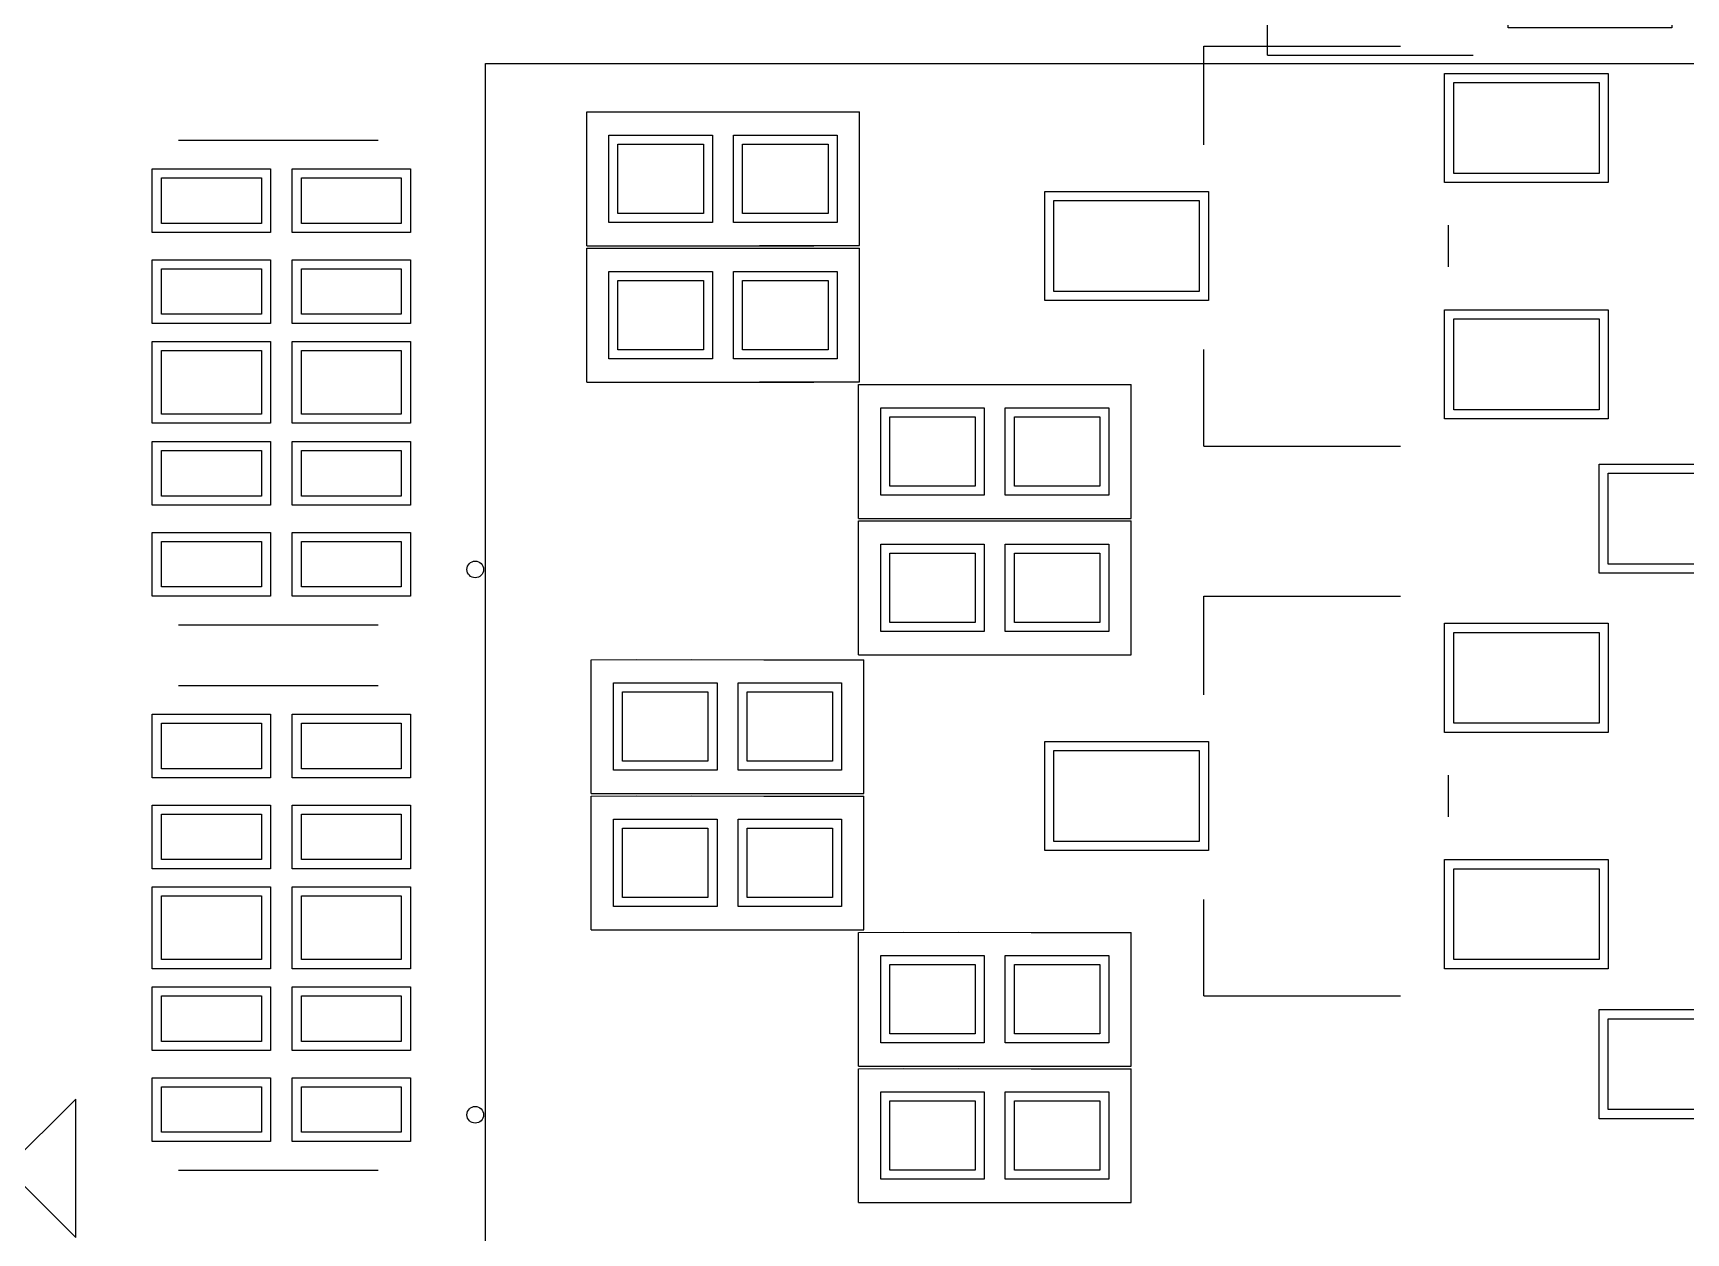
# Model space of a CAD drawing. Header units: inches. Extents: x -5 to 125, y -8 to 83.
# Drawn here: x 11.84 to 20.93, y 55.05 to 61.65 of the extents above; entities that cross this region are included whole.
import ezdxf

# ---------------------------------------------------------------- set-up
doc = ezdxf.new("R2010")
doc.units = ezdxf.units.IN
for name, color, linetype in [('Bottom Overlay', 54, 'Continuous'), ('Bottom Paste', 16, 'Continuous'), ('Bottom Solder', 6, 'Continuous'), ('Top Overlay', 2, 'Continuous'), ('Top Paste', 8, 'Continuous'), ('Top Solder', 216, 'Continuous')]:
    doc.layers.add(name, color=color, linetype=linetype)

# ---------------------------------------------------------------- blocks, each defined once
blk = doc.blocks.new('SOT323_57')
at = {"layer": 'Top Overlay'}
for p, q in [((0.127, 0.6858), (-0.1397, 0.6858)), ((-1.1, 0), (-1.1, 0.4572)), ((1.1, 0), (1.1, 0.4572)), ((-1.1, -0.675), (-1.1, 0)), ((1.1, -0.675), (1.1, 0)), ((-0.5442, -0.675), (-1.1, -0.675)), ((1.1, -0.675), (0.5569, -0.675))]:
    blk.add_line(p, q, dxfattribs=at)
at = {"layer": 'Top Paste'}
for p, q in [((-0.9, 0.7), (-0.9, 1.5)), ((-0.9, 1.5), (-0.4, 1.5)), ((-0.4, 1.5), (-0.4, 0.7)), ((0.4, 0.7), (0.4, 1.5)), ((0.4, 1.5), (0.9, 1.5)), ((0.9, 1.5), (0.9, 0.7)), ((-0.4, 0.7), (-0.9, 0.7)), ((0.9, 0.7), (0.4, 0.7)), ((-0.25, -1.5), (-0.25, -0.7)), ((-0.25, -0.7), (0.25, -0.7)), ((0.25, -0.7), (0.25, -1.5)), ((0.25, -1.5), (-0.25, -1.5))]:
    blk.add_line(p, q, dxfattribs=at)
at = {"layer": 'Top Solder'}
for p, q in [((-0.95, 0.65), (-0.95, 1.55)), ((-0.95, 1.55), (-0.35, 1.55)), ((-0.35, 1.55), (-0.35, 0.65)), ((0.35, 0.65), (0.35, 1.55)), ((0.35, 1.55), (0.95, 1.55)), ((0.95, 1.55), (0.95, 0.65)), ((-0.35, 0.65), (-0.95, 0.65)), ((0.95, 0.65), (0.35, 0.65)), ((-0.3, -1.55), (-0.3, -0.65)), ((-0.3, -0.65), (0.3, -0.65)), ((0.3, -0.65), (0.3, -1.55)), ((0.3, -1.55), (-0.3, -1.55))]:
    blk.add_line(p, q, dxfattribs=at)
blk = doc.blocks.new('USON_10_86')
at = {"layer": 'Top Overlay'}
for p, q in [((-1.3335, 0.5666), (-1.3335, -0.5334)), ((1.3335, 0.5666), (1.3335, -0.5334))]:
    blk.add_line(p, q, dxfattribs=at)
blk.add_circle((-1.0287, -1.0668), 0.0458, dxfattribs=at)
at = {"layer": 'Top Paste'}
for p, q in [((-1.125, 0.11), (-1.125, 0.66)), ((-1.125, 0.66), (-0.875, 0.66)), ((-0.875, 0.66), (-0.875, 0.11)), ((-0.625, 0.11), (-0.625, 0.66)), ((-0.625, 0.66), (-0.375, 0.66)), ((-0.375, 0.66), (-0.375, 0.11)), ((-0.175, 0.11), (-0.175, 0.66)), ((-0.175, 0.66), (0.175, 0.66)), ((0.175, 0.66), (0.175, 0.11)), ((0.375, 0.11), (0.375, 0.66)), ((0.375, 0.66), (0.625, 0.66)), ((0.625, 0.66), (0.625, 0.11)), ((0.875, 0.11), (0.875, 0.66)), ((0.875, 0.66), (1.125, 0.66)), ((1.125, 0.66), (1.125, 0.11)), ((-0.875, 0.11), (-1.125, 0.11)), ((-0.375, 0.11), (-0.625, 0.11)), ((0.175, 0.11), (-0.175, 0.11)), ((0.625, 0.11), (0.375, 0.11)), ((1.125, 0.11), (0.875, 0.11)), ((-1.125, -0.66), (-1.125, -0.11)), ((-1.125, -0.11), (-0.875, -0.11)), ((-0.875, -0.11), (-0.875, -0.66)), ((-0.625, -0.66), (-0.625, -0.11)), ((-0.625, -0.11), (-0.375, -0.11)), ((-0.375, -0.11), (-0.375, -0.66)), ((-0.175, -0.66), (-0.175, -0.11)), ((-0.175, -0.11), (0.175, -0.11)), ((0.175, -0.11), (0.175, -0.66)), ((0.375, -0.66), (0.375, -0.11)), ((0.375, -0.11), (0.625, -0.11)), ((0.625, -0.11), (0.625, -0.66)), ((0.875, -0.66), (0.875, -0.11)), ((0.875, -0.11), (1.125, -0.11)), ((1.125, -0.11), (1.125, -0.66)), ((-0.875, -0.66), (-1.125, -0.66)), ((-0.375, -0.66), (-0.625, -0.66)), ((0.175, -0.66), (-0.175, -0.66)), ((0.625, -0.66), (0.375, -0.66)), ((1.125, -0.66), (0.875, -0.66))]:
    blk.add_line(p, q, dxfattribs=at)
at = {"layer": 'Top Solder'}
for p, q in [((-1.175, 0.06), (-1.175, 0.71)), ((-1.175, 0.71), (-0.825, 0.71)), ((-0.825, 0.71), (-0.825, 0.06)), ((-0.675, 0.06), (-0.675, 0.71)), ((-0.675, 0.71), (-0.325, 0.71)), ((-0.325, 0.71), (-0.325, 0.06)), ((-0.225, 0.06), (-0.225, 0.71)), ((-0.225, 0.71), (0.225, 0.71)), ((0.225, 0.71), (0.225, 0.06)), ((0.325, 0.06), (0.325, 0.71)), ((0.325, 0.71), (0.675, 0.71)), ((0.675, 0.71), (0.675, 0.06)), ((0.825, 0.06), (0.825, 0.71)), ((0.825, 0.71), (1.175, 0.71)), ((1.175, 0.71), (1.175, 0.06)), ((-0.825, 0.06), (-1.175, 0.06)), ((-0.325, 0.06), (-0.675, 0.06)), ((0.225, 0.06), (-0.225, 0.06)), ((0.675, 0.06), (0.325, 0.06)), ((1.175, 0.06), (0.825, 0.06)), ((-1.175, -0.71), (-1.175, -0.06)), ((-1.175, -0.06), (-0.825, -0.06)), ((-0.825, -0.06), (-0.825, -0.71)), ((-0.675, -0.71), (-0.675, -0.06)), ((-0.675, -0.06), (-0.325, -0.06)), ((-0.325, -0.06), (-0.325, -0.71)), ((-0.225, -0.71), (-0.225, -0.06)), ((-0.225, -0.06), (0.225, -0.06)), ((0.225, -0.06), (0.225, -0.71)), ((0.325, -0.71), (0.325, -0.06)), ((0.325, -0.06), (0.675, -0.06)), ((0.675, -0.06), (0.675, -0.71)), ((0.825, -0.71), (0.825, -0.06)), ((0.825, -0.06), (1.175, -0.06)), ((1.175, -0.06), (1.175, -0.71)), ((-0.825, -0.71), (-1.175, -0.71)), ((-0.325, -0.71), (-0.675, -0.71)), ((0.225, -0.71), (-0.225, -0.71)), ((0.675, -0.71), (0.325, -0.71)), ((1.175, -0.71), (0.825, -0.71))]:
    blk.add_line(p, q, dxfattribs=at)
blk = doc.blocks.new('USON_10_87')
at = {"layer": 'Top Overlay'}
for p, q in [((-1.3335, 0.5666), (-1.3335, -0.5334)), ((1.3335, 0.5666), (1.3335, -0.5334))]:
    blk.add_line(p, q, dxfattribs=at)
blk.add_circle((-1.0287, -1.0668), 0.0458, dxfattribs=at)
at = {"layer": 'Top Paste'}
for p, q in [((-1.125, 0.11), (-1.125, 0.66)), ((-1.125, 0.66), (-0.875, 0.66)), ((-0.875, 0.66), (-0.875, 0.11)), ((-0.625, 0.11), (-0.625, 0.66)), ((-0.625, 0.66), (-0.375, 0.66)), ((-0.375, 0.66), (-0.375, 0.11)), ((-0.175, 0.11), (-0.175, 0.66)), ((-0.175, 0.66), (0.175, 0.66)), ((0.175, 0.66), (0.175, 0.11)), ((0.375, 0.11), (0.375, 0.66)), ((0.375, 0.66), (0.625, 0.66)), ((0.625, 0.66), (0.625, 0.11)), ((0.875, 0.11), (0.875, 0.66)), ((0.875, 0.66), (1.125, 0.66)), ((1.125, 0.66), (1.125, 0.11)), ((-0.875, 0.11), (-1.125, 0.11)), ((-0.375, 0.11), (-0.625, 0.11)), ((0.175, 0.11), (-0.175, 0.11)), ((0.625, 0.11), (0.375, 0.11)), ((1.125, 0.11), (0.875, 0.11)), ((-1.125, -0.66), (-1.125, -0.11)), ((-1.125, -0.11), (-0.875, -0.11)), ((-0.875, -0.11), (-0.875, -0.66)), ((-0.625, -0.66), (-0.625, -0.11)), ((-0.625, -0.11), (-0.375, -0.11)), ((-0.375, -0.11), (-0.375, -0.66)), ((-0.175, -0.66), (-0.175, -0.11)), ((-0.175, -0.11), (0.175, -0.11)), ((0.175, -0.11), (0.175, -0.66)), ((0.375, -0.66), (0.375, -0.11)), ((0.375, -0.11), (0.625, -0.11)), ((0.625, -0.11), (0.625, -0.66)), ((0.875, -0.66), (0.875, -0.11)), ((0.875, -0.11), (1.125, -0.11)), ((1.125, -0.11), (1.125, -0.66)), ((-0.875, -0.66), (-1.125, -0.66)), ((-0.375, -0.66), (-0.625, -0.66)), ((0.175, -0.66), (-0.175, -0.66)), ((0.625, -0.66), (0.375, -0.66)), ((1.125, -0.66), (0.875, -0.66))]:
    blk.add_line(p, q, dxfattribs=at)
at = {"layer": 'Top Solder'}
for p, q in [((-1.175, 0.06), (-1.175, 0.71)), ((-1.175, 0.71), (-0.825, 0.71)), ((-0.825, 0.71), (-0.825, 0.06)), ((-0.675, 0.06), (-0.675, 0.71)), ((-0.675, 0.71), (-0.325, 0.71)), ((-0.325, 0.71), (-0.325, 0.06)), ((-0.225, 0.06), (-0.225, 0.71)), ((-0.225, 0.71), (0.225, 0.71)), ((0.225, 0.71), (0.225, 0.06)), ((0.325, 0.06), (0.325, 0.71)), ((0.325, 0.71), (0.675, 0.71)), ((0.675, 0.71), (0.675, 0.06)), ((0.825, 0.06), (0.825, 0.71)), ((0.825, 0.71), (1.175, 0.71)), ((1.175, 0.71), (1.175, 0.06)), ((-0.825, 0.06), (-1.175, 0.06)), ((-0.325, 0.06), (-0.675, 0.06)), ((0.225, 0.06), (-0.225, 0.06)), ((0.675, 0.06), (0.325, 0.06)), ((1.175, 0.06), (0.825, 0.06)), ((-1.175, -0.71), (-1.175, -0.06)), ((-1.175, -0.06), (-0.825, -0.06)), ((-0.825, -0.06), (-0.825, -0.71)), ((-0.675, -0.71), (-0.675, -0.06)), ((-0.675, -0.06), (-0.325, -0.06)), ((-0.325, -0.06), (-0.325, -0.71)), ((-0.225, -0.71), (-0.225, -0.06)), ((-0.225, -0.06), (0.225, -0.06)), ((0.225, -0.06), (0.225, -0.71)), ((0.325, -0.71), (0.325, -0.06)), ((0.325, -0.06), (0.675, -0.06)), ((0.675, -0.06), (0.675, -0.71)), ((0.825, -0.71), (0.825, -0.06)), ((0.825, -0.06), (1.175, -0.06)), ((1.175, -0.06), (1.175, -0.71)), ((-0.825, -0.71), (-1.175, -0.71)), ((-0.325, -0.71), (-0.675, -0.71)), ((0.225, -0.71), (-0.225, -0.71)), ((0.675, -0.71), (0.325, -0.71)), ((1.175, -0.71), (0.825, -0.71))]:
    blk.add_line(p, q, dxfattribs=at)
blk = doc.blocks.new('0201R_B_164')
at = {"layer": 'Bottom Overlay'}
for p, q in [((-0.75, 0.368), (-0.2, 0.3683)), ((-0.75, -0.3683), (-0.75, 0.368)), ((0.2, 0.368), (0.75, 0.368)), ((0.75, -0.368), (0.75, 0.368)), ((-0.75, -0.3683), (-0.2, -0.3683)), ((0.2, -0.368), (0.75, -0.368))]:
    blk.add_line(p, q, dxfattribs=at)
at = {"layer": 'Bottom Paste'}
for p, q in [((-0.5778, -0.1905), (-0.5778, 0.1905)), ((-0.5778, 0.1905), (-0.108, 0.1905)), ((-0.108, 0.1905), (-0.108, -0.1905)), ((0.108, -0.1905), (0.108, 0.1905)), ((0.108, 0.1905), (0.5778, 0.1905)), ((0.5778, 0.1905), (0.5778, -0.1905)), ((-0.108, -0.1905), (-0.5778, -0.1905)), ((0.5778, -0.1905), (0.108, -0.1905))]:
    blk.add_line(p, q, dxfattribs=at)
at = {"layer": 'Bottom Solder'}
for p, q in [((-0.6278, -0.2405), (-0.6278, 0.2405)), ((-0.6278, 0.2405), (-0.058, 0.2405)), ((-0.058, 0.2405), (-0.058, -0.2405)), ((0.058, -0.2405), (0.058, 0.2405)), ((0.058, 0.2405), (0.6278, 0.2405)), ((0.6278, 0.2405), (0.6278, -0.2405)), ((-0.058, -0.2405), (-0.6278, -0.2405)), ((0.6278, -0.2405), (0.058, -0.2405))]:
    blk.add_line(p, q, dxfattribs=at)
blk = doc.blocks.new('0201R_B_165')
at = {"layer": 'Bottom Overlay'}
for p, q in [((-0.75, 0.368), (-0.2, 0.3683)), ((-0.75, -0.3683), (-0.75, 0.368)), ((0.2, 0.368), (0.75, 0.368)), ((0.75, -0.368), (0.75, 0.368)), ((-0.75, -0.3683), (-0.2, -0.3683)), ((0.2, -0.368), (0.75, -0.368))]:
    blk.add_line(p, q, dxfattribs=at)
at = {"layer": 'Bottom Paste'}
for p, q in [((-0.5778, -0.1905), (-0.5778, 0.1905)), ((-0.5778, 0.1905), (-0.108, 0.1905)), ((-0.108, 0.1905), (-0.108, -0.1905)), ((0.108, -0.1905), (0.108, 0.1905)), ((0.108, 0.1905), (0.5778, 0.1905)), ((0.5778, 0.1905), (0.5778, -0.1905)), ((-0.108, -0.1905), (-0.5778, -0.1905)), ((0.5778, -0.1905), (0.108, -0.1905))]:
    blk.add_line(p, q, dxfattribs=at)
at = {"layer": 'Bottom Solder'}
for p, q in [((-0.6278, -0.2405), (-0.6278, 0.2405)), ((-0.6278, 0.2405), (-0.058, 0.2405)), ((-0.058, 0.2405), (-0.058, -0.2405)), ((0.058, -0.2405), (0.058, 0.2405)), ((0.058, 0.2405), (0.6278, 0.2405)), ((0.6278, 0.2405), (0.6278, -0.2405)), ((-0.058, -0.2405), (-0.6278, -0.2405)), ((0.6278, -0.2405), (0.058, -0.2405))]:
    blk.add_line(p, q, dxfattribs=at)
blk = doc.blocks.new('0201R_B_166')
at = {"layer": 'Bottom Overlay'}
for p, q in [((-0.75, 0.368), (-0.2, 0.3683)), ((-0.75, -0.3683), (-0.75, 0.368)), ((0.2, 0.368), (0.75, 0.368)), ((0.75, -0.368), (0.75, 0.368)), ((-0.75, -0.3683), (-0.2, -0.3683)), ((0.2, -0.368), (0.75, -0.368))]:
    blk.add_line(p, q, dxfattribs=at)
at = {"layer": 'Bottom Paste'}
for p, q in [((-0.5778, -0.1905), (-0.5778, 0.1905)), ((-0.5778, 0.1905), (-0.108, 0.1905)), ((-0.108, 0.1905), (-0.108, -0.1905)), ((0.108, -0.1905), (0.108, 0.1905)), ((0.108, 0.1905), (0.5778, 0.1905)), ((0.5778, 0.1905), (0.5778, -0.1905)), ((-0.108, -0.1905), (-0.5778, -0.1905)), ((0.5778, -0.1905), (0.108, -0.1905))]:
    blk.add_line(p, q, dxfattribs=at)
at = {"layer": 'Bottom Solder'}
for p, q in [((-0.6278, -0.2405), (-0.6278, 0.2405)), ((-0.6278, 0.2405), (-0.058, 0.2405)), ((-0.058, 0.2405), (-0.058, -0.2405)), ((0.058, -0.2405), (0.058, 0.2405)), ((0.058, 0.2405), (0.6278, 0.2405)), ((0.6278, 0.2405), (0.6278, -0.2405)), ((-0.058, -0.2405), (-0.6278, -0.2405)), ((0.6278, -0.2405), (0.058, -0.2405))]:
    blk.add_line(p, q, dxfattribs=at)
blk = doc.blocks.new('0201R_B_167')
at = {"layer": 'Bottom Overlay'}
for p, q in [((-0.75, 0.368), (-0.2, 0.3683)), ((-0.75, -0.3683), (-0.75, 0.368)), ((0.2, 0.368), (0.75, 0.368)), ((0.75, -0.368), (0.75, 0.368)), ((-0.75, -0.3683), (-0.2, -0.3683)), ((0.2, -0.368), (0.75, -0.368))]:
    blk.add_line(p, q, dxfattribs=at)
at = {"layer": 'Bottom Paste'}
for p, q in [((-0.5778, -0.1905), (-0.5778, 0.1905)), ((-0.5778, 0.1905), (-0.108, 0.1905)), ((-0.108, 0.1905), (-0.108, -0.1905)), ((0.108, -0.1905), (0.108, 0.1905)), ((0.108, 0.1905), (0.5778, 0.1905)), ((0.5778, 0.1905), (0.5778, -0.1905)), ((-0.108, -0.1905), (-0.5778, -0.1905)), ((0.5778, -0.1905), (0.108, -0.1905))]:
    blk.add_line(p, q, dxfattribs=at)
at = {"layer": 'Bottom Solder'}
for p, q in [((-0.6278, -0.2405), (-0.6278, 0.2405)), ((-0.6278, 0.2405), (-0.058, 0.2405)), ((-0.058, 0.2405), (-0.058, -0.2405)), ((0.058, -0.2405), (0.058, 0.2405)), ((0.058, 0.2405), (0.6278, 0.2405)), ((0.6278, 0.2405), (0.6278, -0.2405)), ((-0.058, -0.2405), (-0.6278, -0.2405)), ((0.6278, -0.2405), (0.058, -0.2405))]:
    blk.add_line(p, q, dxfattribs=at)
blk = doc.blocks.new('0201R_B_168')
at = {"layer": 'Bottom Overlay'}
for p, q in [((-0.75, 0.368), (-0.2, 0.3683)), ((-0.75, -0.3683), (-0.75, 0.368)), ((0.2, 0.368), (0.75, 0.368)), ((0.75, -0.368), (0.75, 0.368)), ((-0.75, -0.3683), (-0.2, -0.3683)), ((0.2, -0.368), (0.75, -0.368))]:
    blk.add_line(p, q, dxfattribs=at)
at = {"layer": 'Bottom Paste'}
for p, q in [((-0.5778, -0.1905), (-0.5778, 0.1905)), ((-0.5778, 0.1905), (-0.108, 0.1905)), ((-0.108, 0.1905), (-0.108, -0.1905)), ((0.108, -0.1905), (0.108, 0.1905)), ((0.108, 0.1905), (0.5778, 0.1905)), ((0.5778, 0.1905), (0.5778, -0.1905)), ((-0.108, -0.1905), (-0.5778, -0.1905)), ((0.5778, -0.1905), (0.108, -0.1905))]:
    blk.add_line(p, q, dxfattribs=at)
at = {"layer": 'Bottom Solder'}
for p, q in [((-0.6278, -0.2405), (-0.6278, 0.2405)), ((-0.6278, 0.2405), (-0.058, 0.2405)), ((-0.058, 0.2405), (-0.058, -0.2405)), ((0.058, -0.2405), (0.058, 0.2405)), ((0.058, 0.2405), (0.6278, 0.2405)), ((0.6278, 0.2405), (0.6278, -0.2405)), ((-0.058, -0.2405), (-0.6278, -0.2405)), ((0.6278, -0.2405), (0.058, -0.2405))]:
    blk.add_line(p, q, dxfattribs=at)
blk = doc.blocks.new('0201R_B_169')
at = {"layer": 'Bottom Overlay'}
for p, q in [((-0.75, 0.368), (-0.2, 0.3683)), ((-0.75, -0.3683), (-0.75, 0.368)), ((0.2, 0.368), (0.75, 0.368)), ((0.75, -0.368), (0.75, 0.368)), ((-0.75, -0.3683), (-0.2, -0.3683)), ((0.2, -0.368), (0.75, -0.368))]:
    blk.add_line(p, q, dxfattribs=at)
at = {"layer": 'Bottom Paste'}
for p, q in [((-0.5778, -0.1905), (-0.5778, 0.1905)), ((-0.5778, 0.1905), (-0.108, 0.1905)), ((-0.108, 0.1905), (-0.108, -0.1905)), ((0.108, -0.1905), (0.108, 0.1905)), ((0.108, 0.1905), (0.5778, 0.1905)), ((0.5778, 0.1905), (0.5778, -0.1905)), ((-0.108, -0.1905), (-0.5778, -0.1905)), ((0.5778, -0.1905), (0.108, -0.1905))]:
    blk.add_line(p, q, dxfattribs=at)
at = {"layer": 'Bottom Solder'}
for p, q in [((-0.6278, -0.2405), (-0.6278, 0.2405)), ((-0.6278, 0.2405), (-0.058, 0.2405)), ((-0.058, 0.2405), (-0.058, -0.2405)), ((0.058, -0.2405), (0.058, 0.2405)), ((0.058, 0.2405), (0.6278, 0.2405)), ((0.6278, 0.2405), (0.6278, -0.2405)), ((-0.058, -0.2405), (-0.6278, -0.2405)), ((0.6278, -0.2405), (0.058, -0.2405))]:
    blk.add_line(p, q, dxfattribs=at)
blk = doc.blocks.new('0201R_B_170')
at = {"layer": 'Bottom Overlay'}
for p, q in [((-0.75, 0.368), (-0.2, 0.3683)), ((-0.75, -0.3683), (-0.75, 0.368)), ((0.2, 0.368), (0.75, 0.368)), ((0.75, -0.368), (0.75, 0.368)), ((-0.75, -0.3683), (-0.2, -0.3683)), ((0.2, -0.368), (0.75, -0.368))]:
    blk.add_line(p, q, dxfattribs=at)
at = {"layer": 'Bottom Paste'}
for p, q in [((-0.5778, -0.1905), (-0.5778, 0.1905)), ((-0.5778, 0.1905), (-0.108, 0.1905)), ((-0.108, 0.1905), (-0.108, -0.1905)), ((0.108, -0.1905), (0.108, 0.1905)), ((0.108, 0.1905), (0.5778, 0.1905)), ((0.5778, 0.1905), (0.5778, -0.1905)), ((-0.108, -0.1905), (-0.5778, -0.1905)), ((0.5778, -0.1905), (0.108, -0.1905))]:
    blk.add_line(p, q, dxfattribs=at)
at = {"layer": 'Bottom Solder'}
for p, q in [((-0.6278, -0.2405), (-0.6278, 0.2405)), ((-0.6278, 0.2405), (-0.058, 0.2405)), ((-0.058, 0.2405), (-0.058, -0.2405)), ((0.058, -0.2405), (0.058, 0.2405)), ((0.058, 0.2405), (0.6278, 0.2405)), ((0.6278, 0.2405), (0.6278, -0.2405)), ((-0.058, -0.2405), (-0.6278, -0.2405)), ((0.6278, -0.2405), (0.058, -0.2405))]:
    blk.add_line(p, q, dxfattribs=at)
blk = doc.blocks.new('0201R_B_171')
at = {"layer": 'Bottom Overlay'}
for p, q in [((-0.75, 0.368), (-0.2, 0.3683)), ((-0.75, -0.3683), (-0.75, 0.368)), ((0.2, 0.368), (0.75, 0.368)), ((0.75, -0.368), (0.75, 0.368)), ((-0.75, -0.3683), (-0.2, -0.3683)), ((0.2, -0.368), (0.75, -0.368))]:
    blk.add_line(p, q, dxfattribs=at)
at = {"layer": 'Bottom Paste'}
for p, q in [((-0.5778, -0.1905), (-0.5778, 0.1905)), ((-0.5778, 0.1905), (-0.108, 0.1905)), ((-0.108, 0.1905), (-0.108, -0.1905)), ((0.108, -0.1905), (0.108, 0.1905)), ((0.108, 0.1905), (0.5778, 0.1905)), ((0.5778, 0.1905), (0.5778, -0.1905)), ((-0.108, -0.1905), (-0.5778, -0.1905)), ((0.5778, -0.1905), (0.108, -0.1905))]:
    blk.add_line(p, q, dxfattribs=at)
at = {"layer": 'Bottom Solder'}
for p, q in [((-0.6278, -0.2405), (-0.6278, 0.2405)), ((-0.6278, 0.2405), (-0.058, 0.2405)), ((-0.058, 0.2405), (-0.058, -0.2405)), ((0.058, -0.2405), (0.058, 0.2405)), ((0.058, 0.2405), (0.6278, 0.2405)), ((0.6278, 0.2405), (0.6278, -0.2405)), ((-0.058, -0.2405), (-0.6278, -0.2405)), ((0.6278, -0.2405), (0.058, -0.2405))]:
    blk.add_line(p, q, dxfattribs=at)
blk = doc.blocks.new('SOT_323_B_256')
at = {"layer": 'Bottom Overlay'}
for p, q in [((-1.1, 0.675), (-1.1, 0)), ((-1.1, 0.675), (-0.5696, 0.675)), ((0.5569, 0.675), (1.1, 0.675)), ((1.1, 0.675), (1.1, 0)), ((-1.1, 0), (-1.1, -0.4064)), ((1.1, 0), (1.1, -0.4064)), ((-0.1143, -0.6712), (0.1143, -0.6712))]:
    blk.add_line(p, q, dxfattribs=at)
at = {"layer": 'Bottom Paste'}
for p, q in [((-0.25, 0.7), (-0.25, 1.5)), ((-0.25, 1.5), (0.25, 1.5)), ((0.25, 1.5), (0.25, 0.7)), ((0.25, 0.7), (-0.25, 0.7)), ((-0.9, -1.5), (-0.9, -0.7)), ((-0.9, -0.7), (-0.4, -0.7)), ((-0.4, -0.7), (-0.4, -1.5)), ((0.4, -1.5), (0.4, -0.7)), ((0.4, -0.7), (0.9, -0.7)), ((0.9, -0.7), (0.9, -1.5)), ((-0.4, -1.5), (-0.9, -1.5)), ((0.9, -1.5), (0.4, -1.5))]:
    blk.add_line(p, q, dxfattribs=at)
at = {"layer": 'Bottom Solder'}
for p, q in [((-0.3, 0.65), (-0.3, 1.55)), ((-0.3, 1.55), (0.3, 1.55)), ((0.3, 1.55), (0.3, 0.65)), ((0.3, 0.65), (-0.3, 0.65)), ((-0.95, -1.55), (-0.95, -0.65)), ((-0.95, -0.65), (-0.35, -0.65)), ((-0.35, -0.65), (-0.35, -1.55)), ((0.35, -1.55), (0.35, -0.65)), ((0.35, -0.65), (0.95, -0.65)), ((0.95, -0.65), (0.95, -1.55)), ((-0.35, -1.55), (-0.95, -1.55)), ((0.95, -1.55), (0.35, -1.55))]:
    blk.add_line(p, q, dxfattribs=at)
blk = doc.blocks.new('SOT_323_B_257')
at = {"layer": 'Bottom Overlay'}
for p, q in [((-1.1, 0.675), (-1.1, 0)), ((-1.1, 0.675), (-0.5696, 0.675)), ((0.5569, 0.675), (1.1, 0.675)), ((1.1, 0.675), (1.1, 0)), ((-1.1, 0), (-1.1, -0.4064)), ((1.1, 0), (1.1, -0.4064)), ((-0.1143, -0.6712), (0.1143, -0.6712))]:
    blk.add_line(p, q, dxfattribs=at)
at = {"layer": 'Bottom Paste'}
for p, q in [((-0.25, 0.7), (-0.25, 1.5)), ((-0.25, 1.5), (0.25, 1.5)), ((0.25, 1.5), (0.25, 0.7)), ((0.25, 0.7), (-0.25, 0.7)), ((-0.9, -1.5), (-0.9, -0.7)), ((-0.9, -0.7), (-0.4, -0.7)), ((-0.4, -0.7), (-0.4, -1.5)), ((0.4, -1.5), (0.4, -0.7)), ((0.4, -0.7), (0.9, -0.7)), ((0.9, -0.7), (0.9, -1.5)), ((-0.4, -1.5), (-0.9, -1.5)), ((0.9, -1.5), (0.4, -1.5))]:
    blk.add_line(p, q, dxfattribs=at)
at = {"layer": 'Bottom Solder'}
for p, q in [((-0.3, 0.65), (-0.3, 1.55)), ((-0.3, 1.55), (0.3, 1.55)), ((0.3, 1.55), (0.3, 0.65)), ((0.3, 0.65), (-0.3, 0.65)), ((-0.95, -1.55), (-0.95, -0.65)), ((-0.95, -0.65), (-0.35, -0.65)), ((-0.35, -0.65), (-0.35, -1.55)), ((0.35, -1.55), (0.35, -0.65)), ((0.35, -0.65), (0.95, -0.65)), ((0.95, -0.65), (0.95, -1.55)), ((-0.35, -1.55), (-0.95, -1.55)), ((0.95, -1.55), (0.35, -1.55))]:
    blk.add_line(p, q, dxfattribs=at)
blk = doc.blocks.new('SOT_323_B_258')
at = {"layer": 'Bottom Overlay'}
for p, q in [((-1.1, 0.675), (-1.1, 0)), ((-1.1, 0.675), (-0.5696, 0.675)), ((0.5569, 0.675), (1.1, 0.675)), ((1.1, 0.675), (1.1, 0)), ((-1.1, 0), (-1.1, -0.4064)), ((1.1, 0), (1.1, -0.4064)), ((-0.1143, -0.6712), (0.1143, -0.6712))]:
    blk.add_line(p, q, dxfattribs=at)
at = {"layer": 'Bottom Paste'}
for p, q in [((-0.25, 0.7), (-0.25, 1.5)), ((-0.25, 1.5), (0.25, 1.5)), ((0.25, 1.5), (0.25, 0.7)), ((0.25, 0.7), (-0.25, 0.7)), ((-0.9, -1.5), (-0.9, -0.7)), ((-0.9, -0.7), (-0.4, -0.7)), ((-0.4, -0.7), (-0.4, -1.5)), ((0.4, -1.5), (0.4, -0.7)), ((0.4, -0.7), (0.9, -0.7)), ((0.9, -0.7), (0.9, -1.5)), ((-0.4, -1.5), (-0.9, -1.5)), ((0.9, -1.5), (0.4, -1.5))]:
    blk.add_line(p, q, dxfattribs=at)
at = {"layer": 'Bottom Solder'}
for p, q in [((-0.3, 0.65), (-0.3, 1.55)), ((-0.3, 1.55), (0.3, 1.55)), ((0.3, 1.55), (0.3, 0.65)), ((0.3, 0.65), (-0.3, 0.65)), ((-0.95, -1.55), (-0.95, -0.65)), ((-0.95, -0.65), (-0.35, -0.65)), ((-0.35, -0.65), (-0.35, -1.55)), ((0.35, -1.55), (0.35, -0.65)), ((0.35, -0.65), (0.95, -0.65)), ((0.95, -0.65), (0.95, -1.55)), ((-0.35, -1.55), (-0.95, -1.55)), ((0.95, -1.55), (0.35, -1.55))]:
    blk.add_line(p, q, dxfattribs=at)
blk = doc.blocks.new('SOT_323_B_259')
at = {"layer": 'Bottom Overlay'}
for p, q in [((-1.1, 0.675), (-1.1, 0)), ((-1.1, 0.675), (-0.5696, 0.675)), ((0.5569, 0.675), (1.1, 0.675)), ((1.1, 0.675), (1.1, 0)), ((-1.1, 0), (-1.1, -0.4064)), ((1.1, 0), (1.1, -0.4064)), ((-0.1143, -0.6712), (0.1143, -0.6712))]:
    blk.add_line(p, q, dxfattribs=at)
at = {"layer": 'Bottom Paste'}
for p, q in [((-0.25, 0.7), (-0.25, 1.5)), ((-0.25, 1.5), (0.25, 1.5)), ((0.25, 1.5), (0.25, 0.7)), ((0.25, 0.7), (-0.25, 0.7)), ((-0.9, -1.5), (-0.9, -0.7)), ((-0.9, -0.7), (-0.4, -0.7)), ((-0.4, -0.7), (-0.4, -1.5)), ((0.4, -1.5), (0.4, -0.7)), ((0.4, -0.7), (0.9, -0.7)), ((0.9, -0.7), (0.9, -1.5)), ((-0.4, -1.5), (-0.9, -1.5)), ((0.9, -1.5), (0.4, -1.5))]:
    blk.add_line(p, q, dxfattribs=at)
at = {"layer": 'Bottom Solder'}
for p, q in [((-0.3, 0.65), (-0.3, 1.55)), ((-0.3, 1.55), (0.3, 1.55)), ((0.3, 1.55), (0.3, 0.65)), ((0.3, 0.65), (-0.3, 0.65)), ((-0.95, -1.55), (-0.95, -0.65)), ((-0.95, -0.65), (-0.35, -0.65)), ((-0.35, -0.65), (-0.35, -1.55)), ((0.35, -1.55), (0.35, -0.65)), ((0.35, -0.65), (0.95, -0.65)), ((0.95, -0.65), (0.95, -1.55)), ((-0.35, -1.55), (-0.95, -1.55)), ((0.95, -1.55), (0.35, -1.55))]:
    blk.add_line(p, q, dxfattribs=at)
blk = doc.blocks.new('M_2_M_K___B_269')
at = {"layer": 'Bottom Overlay'}
for p, q in [((-10.9, 79.75), (10.9, 79.75)), ((10.9, 79.75), (10.9, 3.75))]:
    blk.add_line(p, q, dxfattribs=at)
blk = doc.blocks.new('HDMI_274')
at = {"layer": 'Top Overlay'}
for p, q in [((-4.572, -5.08), (-4.953, -5.461)), ((-4.572, -5.08), (-4.191, -5.461)), ((-4.953, -5.461), (-4.191, -5.461))]:
    blk.add_line(p, q, dxfattribs=at)
blk = doc.blocks.new('0201C_404')
at = {"layer": 'Top Overlay'}
for p, q in [((0.5, 0.3683), (-0.5, 0.3683)), ((0.5, -0.3683), (-0.5, -0.368))]:
    blk.add_line(p, q, dxfattribs=at)
at = {"layer": 'Top Paste'}
for p, q in [((-0.5778, -0.1905), (-0.5778, 0.1905)), ((-0.5778, 0.1905), (-0.108, 0.1905)), ((-0.108, 0.1905), (-0.108, -0.1905)), ((0.108, -0.1905), (0.108, 0.1905)), ((0.108, 0.1905), (0.5778, 0.1905)), ((0.5778, 0.1905), (0.5778, -0.1905)), ((-0.108, -0.1905), (-0.5778, -0.1905)), ((0.5778, -0.1905), (0.108, -0.1905))]:
    blk.add_line(p, q, dxfattribs=at)
at = {"layer": 'Top Solder'}
for p, q in [((-0.6278, -0.2405), (-0.6278, 0.2405)), ((-0.6278, 0.2405), (-0.058, 0.2405)), ((-0.058, 0.2405), (-0.058, -0.2405)), ((0.058, -0.2405), (0.058, 0.2405)), ((0.058, 0.2405), (0.6278, 0.2405)), ((0.6278, 0.2405), (0.6278, -0.2405)), ((-0.058, -0.2405), (-0.6278, -0.2405)), ((0.6278, -0.2405), (0.058, -0.2405))]:
    blk.add_line(p, q, dxfattribs=at)
blk = doc.blocks.new('0201C_405')
at = {"layer": 'Top Overlay'}
for p, q in [((0.5, 0.3683), (-0.5, 0.3683)), ((0.5, -0.3683), (-0.5, -0.368))]:
    blk.add_line(p, q, dxfattribs=at)
at = {"layer": 'Top Paste'}
for p, q in [((-0.5778, -0.1905), (-0.5778, 0.1905)), ((-0.5778, 0.1905), (-0.108, 0.1905)), ((-0.108, 0.1905), (-0.108, -0.1905)), ((0.108, -0.1905), (0.108, 0.1905)), ((0.108, 0.1905), (0.5778, 0.1905)), ((0.5778, 0.1905), (0.5778, -0.1905)), ((-0.108, -0.1905), (-0.5778, -0.1905)), ((0.5778, -0.1905), (0.108, -0.1905))]:
    blk.add_line(p, q, dxfattribs=at)
at = {"layer": 'Top Solder'}
for p, q in [((-0.6278, -0.2405), (-0.6278, 0.2405)), ((-0.6278, 0.2405), (-0.058, 0.2405)), ((-0.058, 0.2405), (-0.058, -0.2405)), ((0.058, -0.2405), (0.058, 0.2405)), ((0.058, 0.2405), (0.6278, 0.2405)), ((0.6278, 0.2405), (0.6278, -0.2405)), ((-0.058, -0.2405), (-0.6278, -0.2405)), ((0.6278, -0.2405), (0.058, -0.2405))]:
    blk.add_line(p, q, dxfattribs=at)
blk = doc.blocks.new('0201C_406')
at = {"layer": 'Top Overlay'}
for p, q in [((0.5, 0.3683), (-0.5, 0.3683)), ((0.5, -0.3683), (-0.5, -0.368))]:
    blk.add_line(p, q, dxfattribs=at)
at = {"layer": 'Top Paste'}
for p, q in [((-0.5778, -0.1905), (-0.5778, 0.1905)), ((-0.5778, 0.1905), (-0.108, 0.1905)), ((-0.108, 0.1905), (-0.108, -0.1905)), ((0.108, -0.1905), (0.108, 0.1905)), ((0.108, 0.1905), (0.5778, 0.1905)), ((0.5778, 0.1905), (0.5778, -0.1905)), ((-0.108, -0.1905), (-0.5778, -0.1905)), ((0.5778, -0.1905), (0.108, -0.1905))]:
    blk.add_line(p, q, dxfattribs=at)
at = {"layer": 'Top Solder'}
for p, q in [((-0.6278, -0.2405), (-0.6278, 0.2405)), ((-0.6278, 0.2405), (-0.058, 0.2405)), ((-0.058, 0.2405), (-0.058, -0.2405)), ((0.058, -0.2405), (0.058, 0.2405)), ((0.058, 0.2405), (0.6278, 0.2405)), ((0.6278, 0.2405), (0.6278, -0.2405)), ((-0.058, -0.2405), (-0.6278, -0.2405)), ((0.6278, -0.2405), (0.058, -0.2405))]:
    blk.add_line(p, q, dxfattribs=at)
blk = doc.blocks.new('0201C_407')
at = {"layer": 'Top Overlay'}
for p, q in [((0.5, 0.3683), (-0.5, 0.3683)), ((0.5, -0.3683), (-0.5, -0.368))]:
    blk.add_line(p, q, dxfattribs=at)
at = {"layer": 'Top Paste'}
for p, q in [((-0.5778, -0.1905), (-0.5778, 0.1905)), ((-0.5778, 0.1905), (-0.108, 0.1905)), ((-0.108, 0.1905), (-0.108, -0.1905)), ((0.108, -0.1905), (0.108, 0.1905)), ((0.108, 0.1905), (0.5778, 0.1905)), ((0.5778, 0.1905), (0.5778, -0.1905)), ((-0.108, -0.1905), (-0.5778, -0.1905)), ((0.5778, -0.1905), (0.108, -0.1905))]:
    blk.add_line(p, q, dxfattribs=at)
at = {"layer": 'Top Solder'}
for p, q in [((-0.6278, -0.2405), (-0.6278, 0.2405)), ((-0.6278, 0.2405), (-0.058, 0.2405)), ((-0.058, 0.2405), (-0.058, -0.2405)), ((0.058, -0.2405), (0.058, 0.2405)), ((0.058, 0.2405), (0.6278, 0.2405)), ((0.6278, 0.2405), (0.6278, -0.2405)), ((-0.058, -0.2405), (-0.6278, -0.2405)), ((0.6278, -0.2405), (0.058, -0.2405))]:
    blk.add_line(p, q, dxfattribs=at)
blk = doc.blocks.new('0201C_408')
at = {"layer": 'Top Overlay'}
for p, q in [((0.5, 0.3683), (-0.5, 0.3683)), ((0.5, -0.3683), (-0.5, -0.368))]:
    blk.add_line(p, q, dxfattribs=at)
at = {"layer": 'Top Paste'}
for p, q in [((-0.5778, -0.1905), (-0.5778, 0.1905)), ((-0.5778, 0.1905), (-0.108, 0.1905)), ((-0.108, 0.1905), (-0.108, -0.1905)), ((0.108, -0.1905), (0.108, 0.1905)), ((0.108, 0.1905), (0.5778, 0.1905)), ((0.5778, 0.1905), (0.5778, -0.1905)), ((-0.108, -0.1905), (-0.5778, -0.1905)), ((0.5778, -0.1905), (0.108, -0.1905))]:
    blk.add_line(p, q, dxfattribs=at)
at = {"layer": 'Top Solder'}
for p, q in [((-0.6278, -0.2405), (-0.6278, 0.2405)), ((-0.6278, 0.2405), (-0.058, 0.2405)), ((-0.058, 0.2405), (-0.058, -0.2405)), ((0.058, -0.2405), (0.058, 0.2405)), ((0.058, 0.2405), (0.6278, 0.2405)), ((0.6278, 0.2405), (0.6278, -0.2405)), ((-0.058, -0.2405), (-0.6278, -0.2405)), ((0.6278, -0.2405), (0.058, -0.2405))]:
    blk.add_line(p, q, dxfattribs=at)
blk = doc.blocks.new('0201C_409')
at = {"layer": 'Top Overlay'}
for p, q in [((0.5, 0.3683), (-0.5, 0.3683)), ((0.5, -0.3683), (-0.5, -0.368))]:
    blk.add_line(p, q, dxfattribs=at)
at = {"layer": 'Top Paste'}
for p, q in [((-0.5778, -0.1905), (-0.5778, 0.1905)), ((-0.5778, 0.1905), (-0.108, 0.1905)), ((-0.108, 0.1905), (-0.108, -0.1905)), ((0.108, -0.1905), (0.108, 0.1905)), ((0.108, 0.1905), (0.5778, 0.1905)), ((0.5778, 0.1905), (0.5778, -0.1905)), ((-0.108, -0.1905), (-0.5778, -0.1905)), ((0.5778, -0.1905), (0.108, -0.1905))]:
    blk.add_line(p, q, dxfattribs=at)
at = {"layer": 'Top Solder'}
for p, q in [((-0.6278, -0.2405), (-0.6278, 0.2405)), ((-0.6278, 0.2405), (-0.058, 0.2405)), ((-0.058, 0.2405), (-0.058, -0.2405)), ((0.058, -0.2405), (0.058, 0.2405)), ((0.058, 0.2405), (0.6278, 0.2405)), ((0.6278, 0.2405), (0.6278, -0.2405)), ((-0.058, -0.2405), (-0.6278, -0.2405)), ((0.6278, -0.2405), (0.058, -0.2405))]:
    blk.add_line(p, q, dxfattribs=at)
blk = doc.blocks.new('0201C_410')
at = {"layer": 'Top Overlay'}
for p, q in [((0.5, 0.3683), (-0.5, 0.3683)), ((0.5, -0.3683), (-0.5, -0.368))]:
    blk.add_line(p, q, dxfattribs=at)
at = {"layer": 'Top Paste'}
for p, q in [((-0.5778, -0.1905), (-0.5778, 0.1905)), ((-0.5778, 0.1905), (-0.108, 0.1905)), ((-0.108, 0.1905), (-0.108, -0.1905)), ((0.108, -0.1905), (0.108, 0.1905)), ((0.108, 0.1905), (0.5778, 0.1905)), ((0.5778, 0.1905), (0.5778, -0.1905)), ((-0.108, -0.1905), (-0.5778, -0.1905)), ((0.5778, -0.1905), (0.108, -0.1905))]:
    blk.add_line(p, q, dxfattribs=at)
at = {"layer": 'Top Solder'}
for p, q in [((-0.6278, -0.2405), (-0.6278, 0.2405)), ((-0.6278, 0.2405), (-0.058, 0.2405)), ((-0.058, 0.2405), (-0.058, -0.2405)), ((0.058, -0.2405), (0.058, 0.2405)), ((0.058, 0.2405), (0.6278, 0.2405)), ((0.6278, 0.2405), (0.6278, -0.2405)), ((-0.058, -0.2405), (-0.6278, -0.2405)), ((0.6278, -0.2405), (0.058, -0.2405))]:
    blk.add_line(p, q, dxfattribs=at)
blk = doc.blocks.new('0201C_411')
at = {"layer": 'Top Overlay'}
for p, q in [((0.5, 0.3683), (-0.5, 0.3683)), ((0.5, -0.3683), (-0.5, -0.368))]:
    blk.add_line(p, q, dxfattribs=at)
at = {"layer": 'Top Paste'}
for p, q in [((-0.5778, -0.1905), (-0.5778, 0.1905)), ((-0.5778, 0.1905), (-0.108, 0.1905)), ((-0.108, 0.1905), (-0.108, -0.1905)), ((0.108, -0.1905), (0.108, 0.1905)), ((0.108, 0.1905), (0.5778, 0.1905)), ((0.5778, 0.1905), (0.5778, -0.1905)), ((-0.108, -0.1905), (-0.5778, -0.1905)), ((0.5778, -0.1905), (0.108, -0.1905))]:
    blk.add_line(p, q, dxfattribs=at)
at = {"layer": 'Top Solder'}
for p, q in [((-0.6278, -0.2405), (-0.6278, 0.2405)), ((-0.6278, 0.2405), (-0.058, 0.2405)), ((-0.058, 0.2405), (-0.058, -0.2405)), ((0.058, -0.2405), (0.058, 0.2405)), ((0.058, 0.2405), (0.6278, 0.2405)), ((0.6278, 0.2405), (0.6278, -0.2405)), ((-0.058, -0.2405), (-0.6278, -0.2405)), ((0.6278, -0.2405), (0.058, -0.2405))]:
    blk.add_line(p, q, dxfattribs=at)

msp = doc.modelspace()

# ---------------------------------------------------------------- block references
for name, p, rotation in [('HDMI_274', (6.6092, 59.9747), 90), ('SOT323_57', (19.3013, 62.6257), 270), ('M_2_M_K___B_269', (94.075, 50.58), 90), ('SOT_323_B_259', (18.9513, 60.4757), 90), ('0201C_411', (15.6311, 60.8461), 180), ('USON_10_87', (13.2013, 59.7257), 90), ('0201C_410', (15.6311, 60.0961), 180), ('SOT_323_B_256', (22.0013, 58.9757), 90), ('0201C_409', (17.1263, 59.3461), 180), ('0201C_408', (17.1263, 58.5961), 180), ('SOT_323_B_257', (18.9513, 57.4507), 90), ('0201C_407', (15.6561, 57.8326), 180), ('USON_10_86', (13.2013, 56.7257), 90), ('0201C_406', (15.6561, 57.0826), 180), ('SOT_323_B_258', (22.0013, 55.9757), 90), ('0201C_405', (17.1263, 56.3326), 180), ('0201C_404', (17.1263, 55.5826), 180)]:
    msp.add_blockref(name, p, dxfattribs=dict(rotation=rotation))
for name, p in [('0201R_B_171', (15.6311, 60.8461)), ('0201R_B_170', (15.6311, 60.0961)), ('0201R_B_165', (17.1263, 59.3461)), ('0201R_B_164', (17.1263, 58.5961)), ('0201R_B_167', (15.6561, 57.8326)), ('0201R_B_166', (15.6561, 57.0826)), ('0201R_B_169', (17.1263, 56.3326)), ('0201R_B_168', (17.1263, 55.5826))]:
    msp.add_blockref(name, p)

doc.saveas('drawing.dxf')
